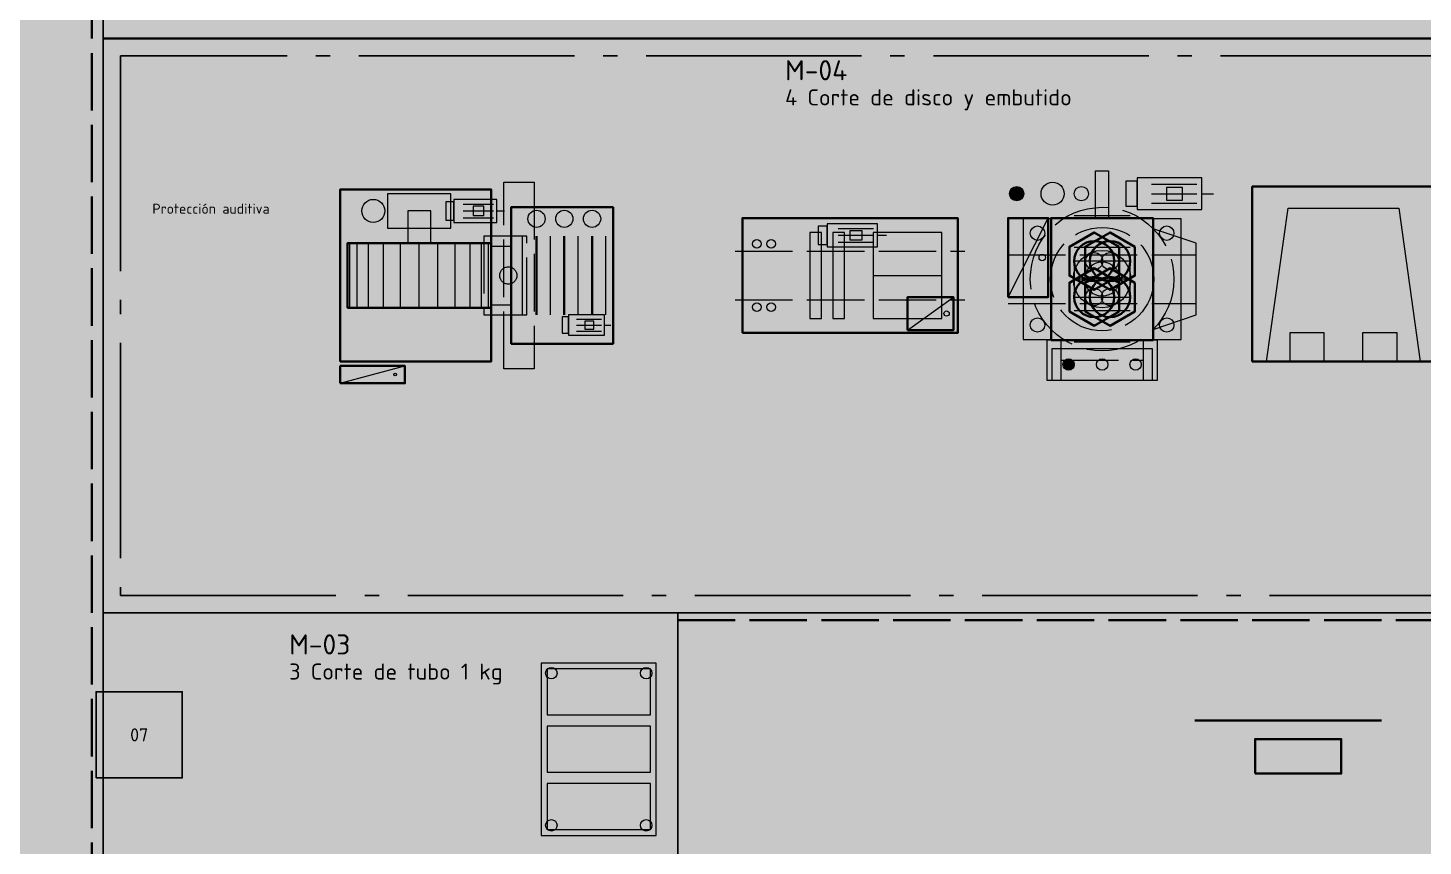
# Model space of a CAD drawing. Header units: millimetres. Extents: x 0 to 1189, y 0 to 841.
# Drawn here: x 227.8 to 324.9, y 561.8 to 618.8 of the extents above; entities that cross this region are included whole.
import ezdxf
from ezdxf.enums import TextEntityAlignment as Align

# ---------------------------------------------------------------- set-up
doc = ezdxf.new("R2010")
doc.units = ezdxf.units.MM
doc.linetypes.add('IRAM-E-TRAZOS', pattern=[5, 4, -1])
doc.linetypes.add('IRAM-F-TRAZO-PUNTO', pattern=[20, 15, -2, 1, -2])
for name, color, linetype, lineweight, true_color in [('A-DEFENSA', 2, 'CONTINUOUS', 35, 0xe6b400), ('A-EQUIPO', 30, 'CONTINUOUS', 35, 0xe67800), ('A-PASILLO', 2, 'IRAM-E-TRAZOS', 35, 0xd7a500), ('A-SENDA', 2, 'CONTINUOUS', 25, 0xd7a500), ('A-ZONA-LOG', 5, 'IRAM-F-TRAZO-PUNTO', 25, 0x285ac8)]:
    doc.layers.add(name, color=color, linetype=linetype, lineweight=lineweight, true_color=true_color)
for name, color, linetype, lineweight in [('A-EQUIPO-FINO', 8, 'CONTINUOUS', 13), ('A-EQUIPO-OCULTO', 8, 'IRAM-E-TRAZOS', 13), ('A-EQUIPO-RELLENO', 9, 'CONTINUOUS', 13), ('A-RELLENO', 9, 'CONTINUOUS', 13), ('A-SECTOR', 1, 'CONTINUOUS', 25), ('A-SECTOR-TXT', 1, 'CONTINUOUS', 25), ('A-SEGURIDAD', 1, 'IRAM-E-TRAZOS', 18), ('A-TEXTO', 7, 'CONTINUOUS', 18), ('S-ESCAPE', 3, 'CONTINUOUS', 35), ('S-INCENDIO', 1, 'CONTINUOUS', 25), ('S-SENAL', 7, 'CONTINUOUS', 18)]:
    doc.layers.add(name, color=color, linetype=linetype, lineweight=lineweight)
doc.styles.add('ISO3098', font='isocpeur.ttf')

msp = doc.modelspace()

# ---------------------------------------------------------------- hatches: boundary and pattern name
at = {"layer": 'A-EQUIPO-RELLENO', "true_color": 0xcdd0d4}
h = msp.add_hatch(color=7, dxfattribs=at)
h.dxf.hatch_style = 1
h.paths.add_polyline_path([(303, 605.5), (302.1, 605.5), (302.1, 608.8), (303, 608.8)])
h = msp.add_hatch(color=7, dxfattribs=at)
h.dxf.hatch_style = 1
h.paths.add_polyline_path([(305, 606.1), (309.5, 606.1), (309.5, 608.3), (305, 608.3)])
at = {"layer": 'A-EQUIPO-RELLENO', "true_color": 0xeeeeee}
h = msp.add_hatch(color=7, dxfattribs=at)
h.dxf.hatch_style = 1
h.paths.add_polyline_path([(249.5, 595.5), (260, 595.5), (260, 607.5), (249.5, 607.5)])
at = {"layer": 'A-EQUIPO-RELLENO', "true_color": 0xcdd0d4}
h = msp.add_hatch(color=7, dxfattribs=at)
h.dxf.hatch_style = 1
h.paths.add_polyline_path([(252.8, 604.8), (257.2, 604.8), (257.2, 607.2), (252.8, 607.2)])
at = {"layer": 'A-EQUIPO-RELLENO', "true_color": 0xffffff}
h = msp.add_hatch(color=7, dxfattribs=at)
h.dxf.hatch_style = 1
h.paths.add_polyline_path([(297.1, 607.2), (297.083, 607.329), (297.033, 607.45), (296.954, 607.554), (296.85, 607.633), (296.729, 607.683), (296.6, 607.7), (296.471, 607.683), (296.35, 607.633), (296.246, 607.554), (296.167, 607.45), (296.117, 607.329), (296.1, 607.2), (296.117, 607.071), (296.167, 606.95), (296.246, 606.846), (296.35, 606.767), (296.471, 606.717), (296.6, 606.7), (296.729, 606.717), (296.85, 606.767), (296.954, 606.846), (297.033, 606.95), (297.083, 607.071)])
at = {"layer": 'A-EQUIPO-RELLENO', "true_color": 0xe6e6e6}
h = msp.add_hatch(color=7, dxfattribs=at)
h.dxf.hatch_style = 1
h.paths.add_polyline_path([(313, 595.5), (325.7, 595.5), (325.7, 607.7), (313, 607.7)])
at = {"layer": 'A-EQUIPO-RELLENO', "true_color": 0xcdd0d4}
h = msp.add_hatch(color=7, dxfattribs=at)
h.dxf.hatch_style = 1
h.paths.add_polyline_path([(257.4, 605.2), (260.4, 605.2), (260.4, 606.8), (257.4, 606.8)])
at = {"layer": 'A-EQUIPO-RELLENO', "true_color": 0xe2e7ee}
h = msp.add_hatch(color=7, dxfattribs=at)
h.dxf.hatch_style = 1
h.paths.add_polyline_path([(261.4, 596.75), (268.5, 596.75), (268.5, 606.25), (261.4, 606.25)])
at = {"layer": 'A-EQUIPO-RELLENO', "true_color": 0xcdd0d4}
h = msp.add_hatch(color=7, dxfattribs=at)
h.dxf.hatch_style = 1
h.paths.add_polyline_path([(254.2, 603.75), (255.8, 603.75), (255.8, 606), (254.2, 606)])
at = {"layer": 'A-EQUIPO-RELLENO', "true_color": 0xe2e7ee}
h = msp.add_hatch(color=7, dxfattribs=at)
h.dxf.hatch_style = 1
h.paths.add_polyline_path([(277.5, 597.5), (292.5, 597.5), (292.5, 605.5), (277.5, 605.5)])
at = {"layer": 'A-EQUIPO-RELLENO', "true_color": 0xcdd0d4}
h = msp.add_hatch(color=7, dxfattribs=at)
h.dxf.hatch_style = 1
h.paths.add_polyline_path([(296, 600), (298.8, 600), (298.8, 605.5), (296, 605.5)])
at = {"layer": 'A-EQUIPO-RELLENO', "true_color": 0xeeeeee}
h = msp.add_hatch(color=7, dxfattribs=at)
h.dxf.hatch_style = 1
h.paths.add_polyline_path([(297.05, 597.05), (308.05, 597.05), (308.05, 605.45), (297.05, 605.45)])
at = {"layer": 'A-EQUIPO-RELLENO', "true_color": 0xe2e7ee}
h = msp.add_hatch(color=7, dxfattribs=at)
h.dxf.hatch_style = 1
h.paths.add_polyline_path([(299, 597), (306.1, 597), (306.1, 605.5), (299, 605.5)])
at = {"layer": 'A-EQUIPO-RELLENO', "true_color": 0xcdd0d4}
h = msp.add_hatch(color=7, dxfattribs=at)
h.dxf.hatch_style = 1
h.paths.add_polyline_path([(282.2, 598.5), (283, 598.5), (283, 604.5), (282.2, 604.5)])
h = msp.add_hatch(color=7, dxfattribs=at)
h.dxf.hatch_style = 1
h.paths.add_polyline_path([(283.4, 603.5), (286.9, 603.5), (286.9, 605.1), (283.4, 605.1)])
h = msp.add_hatch(color=7, dxfattribs=at)
h.dxf.hatch_style = 1
h.paths.add_polyline_path([(283.8, 598.5), (284.6, 598.5), (284.6, 604.5), (283.8, 604.5)])
h = msp.add_hatch(color=7, dxfattribs=at)
h.dxf.hatch_style = 1
h.paths.add_polyline_path([(303.732, 603.5), (302, 604.5), (300.268, 603.5), (300.268, 601.5), (302, 600.5), (303.732, 601.5)])
h = msp.add_hatch(color=7, dxfattribs=at)
h.dxf.hatch_style = 1
h.paths.add_polyline_path([(304.832, 603.5), (303.1, 604.5), (301.368, 603.5), (301.368, 601.5), (303.1, 600.5), (304.832, 601.5)])
at = {"layer": 'A-EQUIPO-RELLENO', "true_color": 0xe2e7ee}
h = msp.add_hatch(color=7, dxfattribs=at)
h.dxf.hatch_style = 1
h.paths.add_polyline_path([(250, 599.25), (260, 599.25), (260, 603.75), (250, 603.75)])
at = {"layer": 'A-EQUIPO-RELLENO', "true_color": 0xcdd0d4}
h = msp.add_hatch(color=7, dxfattribs=at)
h.dxf.hatch_style = 1
h.paths.add_polyline_path([(303.732, 601), (302, 602), (300.268, 601), (300.268, 599), (302, 598), (303.732, 599)])
h = msp.add_hatch(color=7, dxfattribs=at)
h.dxf.hatch_style = 1
h.paths.add_polyline_path([(304.832, 601), (303.1, 602), (301.368, 601), (301.368, 599), (303.1, 598), (304.832, 599)])
h = msp.add_hatch(color=7, dxfattribs=at)
h.dxf.hatch_style = 1
h.paths.add_polyline_path([(289, 597.7), (292.2, 597.7), (292.2, 600), (289, 600)])
h = msp.add_hatch(color=7, dxfattribs=at)
h.dxf.hatch_style = 1
h.paths.add_polyline_path([(265.4, 597.35), (267.9, 597.35), (267.9, 598.75), (265.4, 598.75)])
at = {"layer": 'A-EQUIPO-RELLENO', "true_color": 0xf0c83c}
h = msp.add_hatch(color=7, dxfattribs=at)
h.dxf.hatch_style = 1
h.paths.add_polyline_path([(298.7, 594.2), (299.7, 594.2), (299.7, 597), (298.7, 597)])
h = msp.add_hatch(color=7, dxfattribs=at)
h.dxf.hatch_style = 1
h.paths.add_polyline_path([(305.4, 594.2), (306.4, 594.2), (306.4, 597), (305.4, 597)])
at = {"layer": 'A-EQUIPO-RELLENO', "true_color": 0xcdd0d4}
h = msp.add_hatch(color=7, dxfattribs=at)
h.dxf.hatch_style = 1
h.paths.add_polyline_path([(299.05, 594.2), (306.05, 594.2), (306.05, 596.4), (299.05, 596.4)])
at = {"layer": 'A-EQUIPO-RELLENO', "true_color": 0xdc2828}
h = msp.add_hatch(color=7, dxfattribs=at)
h.dxf.hatch_style = 1
h.paths.add_polyline_path([(300.613, 595.3), (300.599, 595.402), (300.56, 595.498), (300.497, 595.58), (300.415, 595.643), (300.319, 595.683), (300.217, 595.696), (300.114, 595.683), (300.019, 595.643), (299.937, 595.58), (299.874, 595.498), (299.834, 595.402), (299.821, 595.3), (299.834, 595.198), (299.874, 595.102), (299.937, 595.02), (300.019, 594.957), (300.114, 594.917), (300.217, 594.904), (300.319, 594.917), (300.415, 594.957), (300.497, 595.02), (300.56, 595.102), (300.599, 595.198)])
at = {"layer": 'A-EQUIPO-RELLENO', "true_color": 0xcdd0d4}
h = msp.add_hatch(color=7, dxfattribs=at)
h.dxf.hatch_style = 1
h.paths.add_polyline_path([(249.5, 594), (254, 594), (254, 595.2), (249.5, 595.2)])
at = {"layer": 'A-EQUIPO-RELLENO', "true_color": 0xeeeeee}
h = msp.add_hatch(color=7, dxfattribs=at)
h.dxf.hatch_style = 1
h.paths.add_polyline_path([(263.5, 562.5), (271.5, 562.5), (271.5, 574.5), (263.5, 574.5)])
at = {"layer": 'A-EQUIPO-RELLENO', "true_color": 0xfaecc8}
h = msp.add_hatch(color=7, dxfattribs=at)
h.dxf.hatch_style = 1
h.paths.add_polyline_path([(263.9, 570.9), (271.1, 570.9), (271.1, 574.1), (263.9, 574.1)])
h = msp.add_hatch(color=7, dxfattribs=at)
h.dxf.hatch_style = 1
h.paths.add_polyline_path([(263.9, 566.9), (271.1, 566.9), (271.1, 570.1), (263.9, 570.1)])
h = msp.add_hatch(color=7, dxfattribs=at)
h.dxf.hatch_style = 1
h.paths.add_polyline_path([(263.9, 562.9), (271.1, 562.9), (271.1, 566.1), (263.9, 566.1)])
at = {"layer": 'A-RELLENO', "true_color": 0xe2e2e2}
h = msp.add_hatch(color=7, dxfattribs=at)
h.dxf.hatch_style = 1
h.paths.add_polyline_path([(183, 368), (233, 368), (233, 638), (183, 638)])
at = {"layer": 'A-RELLENO', "true_color": 0xfff4b4}
h = msp.add_hatch(color=7, dxfattribs=at)
h.dxf.hatch_style = 1
h.paths.add_polyline_path([(233, 618), (753, 618), (753, 638), (233, 638)])
at = {"layer": 'A-RELLENO', "true_color": 0xfde4c8}
h = msp.add_hatch(color=7, dxfattribs=at)
h.dxf.hatch_style = 1
h.paths.add_polyline_path([(233, 578), (347, 578), (347, 618), (233, 618)])
h = msp.add_hatch(color=7, dxfattribs=at)
h.dxf.hatch_style = 1
h.paths.add_polyline_path([(233, 442), (273, 442), (273, 578), (233, 578)])
at = {"layer": 'A-RELLENO', "true_color": 0xf6f6f6}
h = msp.add_hatch(color=7, dxfattribs=at)
h.dxf.hatch_style = 1
h.paths.add_polyline_path([(273, 558), (446, 558), (446, 578), (273, 578)])
at = {"layer": 'S-ESCAPE', "true_color": 0x008c46}
h = msp.add_hatch(color=7, dxfattribs=at)
h.dxf.hatch_style = 1
h.paths.add_polyline_path([(309, 570.5), (311.2, 569.75), (311.2, 571.25)])
h = msp.add_hatch(color=7, dxfattribs=at)
h.dxf.hatch_style = 1
h.paths.add_polyline_path([(313.2, 566.8), (316.2, 566.8), (316.2, 569.2), (313.2, 569.2)])
at = {"layer": 'S-INCENDIO', "true_color": 0xc81414}
h = msp.add_hatch(color=7, dxfattribs=at)
h.dxf.hatch_style = 1
h.paths.add_polyline_path([(232.5, 566.5), (238.5, 566.5), (238.5, 572.5), (232.5, 572.5)])
at = {"layer": 'S-SENAL', "true_color": 0x005aaa}
h = msp.add_hatch(color=7, dxfattribs=at)
h.dxf.hatch_style = 1
h.paths.add_polyline_path([(243.7, 610.5), (243.591, 611.328), (243.271, 612.1), (242.763, 612.763), (242.1, 613.271), (241.328, 613.591), (240.5, 613.7), (239.672, 613.591), (238.9, 613.271), (238.237, 612.763), (237.729, 612.1), (237.409, 611.328), (237.3, 610.5), (237.409, 609.672), (237.729, 608.9), (238.237, 608.237), (238.9, 607.729), (239.672, 607.409), (240.5, 607.3), (241.328, 607.409), (242.1, 607.729), (242.763, 608.237), (243.271, 608.9), (243.591, 609.672)])

# ---------------------------------------------------------------- linework, layer by layer
at = {"layer": 'A-DEFENSA'}
msp.add_line((233, 618), (447, 618), dxfattribs=at)
at = {"layer": 'A-EQUIPO'}
for p, q in [((263.167, 598.75), (263.167, 604.25)), ((265.1, 598.75), (265.1, 604.25)), ((267.033, 598.75), (267.033, 604.25))]:
    msp.add_line(p, q, dxfattribs=at)
for points in [[(249.5, 595.5), (260, 595.5), (260, 607.5), (249.5, 607.5)], [(313, 595.5), (325.7, 595.5), (325.7, 607.7), (313, 607.7)], [(261.4, 596.75), (268.5, 596.75), (268.5, 606.25), (261.4, 606.25)], [(277.5, 597.5), (292.5, 597.5), (292.5, 605.5), (277.5, 605.5)], [(296, 600), (298.8, 600), (298.8, 605.5), (296, 605.5)], [(299, 597), (306.1, 597), (306.1, 605.5), (299, 605.5)], [(303.732, 603.5), (302, 604.5), (300.268, 603.5), (300.268, 601.5), (302, 600.5), (303.732, 601.5)], [(304.832, 603.5), (303.1, 604.5), (301.368, 603.5), (301.368, 601.5), (303.1, 600.5), (304.832, 601.5)], [(250, 599.25), (260, 599.25), (260, 603.75), (250, 603.75)], [(303.732, 601), (302, 602), (300.268, 601), (300.268, 599), (302, 598), (303.732, 599)], [(304.832, 601), (303.1, 602), (301.368, 601), (301.368, 599), (303.1, 598), (304.832, 599)], [(289, 597.7), (292.2, 597.7), (292.2, 600), (289, 600)], [(249.5, 594), (254, 594), (254, 595.2), (249.5, 595.2)]]:
    msp.add_lwpolyline(points, close=True, dxfattribs=at)
for centre in [(302, 602.5), (303.1, 602.5), (302, 600), (303.1, 600)]:
    msp.add_circle(centre, 1.4, dxfattribs=at)
at = {"layer": 'A-EQUIPO-FINO'}
for p, q in [((296.21, 607.2), (296.1, 607.2)), ((296.324, 607.476), (296.246, 607.554)), ((296.6, 607.59), (296.6, 607.7)), ((296.6, 607.2), (296.95, 607.45)), ((296.876, 607.476), (296.954, 607.554)), ((296.99, 607.2), (297.1, 607.2)), ((305.99, 607.86), (309.14, 607.86)), ((305.99, 607.2), (309.14, 607.2)), ((309.5, 607.2), (310.31, 607.2)), ((258.06, 606.48), (260.16, 606.48)), ((296.324, 606.924), (296.246, 606.846)), ((296.876, 606.924), (296.954, 606.846)), ((305.99, 606.54), (309.14, 606.54)), ((258.06, 606), (260.16, 606)), ((258.06, 605.52), (260.16, 605.52)), ((260.4, 606), (260.94, 606)), ((296, 600), (298.8, 605.5)), ((304.5, 605.65), (300.6, 605.65)), ((284.17, 604.78), (286.62, 604.78)), ((284.17, 604.3), (286.62, 604.3)), ((286.9, 604.3), (287.53, 604.3)), ((250.17, 599.25), (250.17, 603.75)), ((250.67, 599.25), (250.67, 603.75)), ((251.464, 599.25), (251.464, 603.75)), ((252.5, 599.25), (252.5, 603.75)), ((253.706, 599.25), (253.706, 603.75)), ((255, 599.25), (255, 603.75)), ((256.294, 599.25), (256.294, 603.75)), ((257.5, 599.25), (257.5, 603.75)), ((258.536, 599.25), (258.536, 603.75)), ((259.33, 599.25), (259.33, 603.75)), ((259.83, 599.25), (259.83, 603.75)), ((260, 603.55), (261.4, 603.55)), ((262.2, 598.75), (262.2, 604.25)), ((264.133, 598.75), (264.133, 604.25)), ((266.067, 598.75), (266.067, 604.25)), ((268, 598.75), (268, 604.25)), ((284.17, 603.82), (286.62, 603.82)), ((304.5, 603.45), (300.6, 603.45)), ((286.6, 601.5), (291.4, 601.5)), ((304.5, 601.25), (300.6, 601.25)), ((260, 599.45), (261.4, 599.45)), ((289, 597.7), (292.2, 600)), ((265.95, 598.47), (267.7, 598.47)), ((304.5, 599.05), (300.6, 599.05)), ((265.95, 598.05), (267.7, 598.05)), ((265.95, 597.63), (267.7, 597.63)), ((267.9, 598.05), (268.35, 598.05)), ((304.5, 596.85), (300.6, 596.85)), ((249.5, 594), (254, 595.2))]:
    msp.add_line(p, q, dxfattribs=at)
for points in [[(303, 605.5), (302.1, 605.5), (302.1, 608.8), (303, 608.8)], [(305, 606.1), (309.5, 606.1), (309.5, 608.3), (305, 608.3)], [(252.8, 604.8), (257.2, 604.8), (257.2, 607.2), (252.8, 607.2)], [(304.19, 606.32), (305, 606.32), (305, 608.08), (304.19, 608.08)], [(307.025, 606.76), (308.15, 606.76), (308.15, 607.64), (307.025, 607.64)], [(256.86, 605.36), (257.4, 605.36), (257.4, 606.64), (256.86, 606.64)], [(257.4, 605.2), (260.4, 605.2), (260.4, 606.8), (257.4, 606.8)], [(258.75, 605.68), (259.5, 605.68), (259.5, 606.32), (258.75, 606.32)], [(254.2, 603.75), (255.8, 603.75), (255.8, 606), (254.2, 606)], [(297.05, 597.05), (308.05, 597.05), (308.05, 605.45), (297.05, 605.45)], [(282.2, 598.5), (283, 598.5), (283, 604.5), (282.2, 604.5)], [(282.77, 603.66), (283.4, 603.66), (283.4, 604.94), (282.77, 604.94)], [(283.4, 603.5), (286.9, 603.5), (286.9, 605.1), (283.4, 605.1)], [(283.8, 598.5), (284.6, 598.5), (284.6, 604.5), (283.8, 604.5)], [(284.975, 603.98), (285.85, 603.98), (285.85, 604.62), (284.975, 604.62)], [(286.6, 598.5), (291.4, 598.5), (291.4, 604.5), (286.6, 604.5)], [(264.95, 597.49), (265.4, 597.49), (265.4, 598.61), (264.95, 598.61)], [(265.4, 597.35), (267.9, 597.35), (267.9, 598.75), (265.4, 598.75)], [(266.525, 597.77), (267.15, 597.77), (267.15, 598.33), (266.525, 598.33)], [(298.7, 594.2), (299.7, 594.2), (299.7, 597), (298.7, 597)], [(305.4, 594.2), (306.4, 594.2), (306.4, 597), (305.4, 597)], [(299.05, 594.2), (306.05, 594.2), (306.05, 596.4), (299.05, 596.4)], [(263.5, 562.5), (271.5, 562.5), (271.5, 574.5), (263.5, 574.5)], [(263.9, 570.9), (271.1, 570.9), (271.1, 574.1), (263.9, 574.1)], [(263.9, 566.9), (271.1, 566.9), (271.1, 570.1), (263.9, 570.1)], [(263.9, 562.9), (271.1, 562.9), (271.1, 566.1), (263.9, 566.1)]]:
    msp.add_lwpolyline(points, close=True, dxfattribs=at)
for points in [[(314, 595.5), (315.5, 606.2), (323.2, 606.2), (324.7, 595.5)], [(306.1, 597.75), (309.1, 598.75), (309.1, 603.75), (306.1, 604.75)]]:
    msp.add_lwpolyline(points, dxfattribs=at)
for centre, radius in [((296.6, 607.2), 0.5), ((299.1, 607.2), 0.8), ((301.1, 607.2), 0.5), ((251.8, 606), 0.8), ((263.167, 605.45), 0.6), ((265.1, 605.45), 0.6), ((267.033, 605.45), 0.6), ((298.05, 604.45), 0.5), ((307.05, 604.45), 0.5), ((278.5, 603.7), 0.3), ((279.5, 603.7), 0.3), ((298.38, 602.75), 0.224), ((302.55, 601.25), 2), ((302.55, 601.25), 1.2), ((302, 602.5), 0.6), ((303.1, 602.5), 0.6), ((302, 600), 0.6), ((303.1, 600), 0.6), ((278.5, 599.3), 0.3), ((279.5, 599.3), 0.3), ((291.72, 598.85), 0.184), ((298.05, 598.05), 0.5), ((307.05, 598.05), 0.5), ((300.217, 595.3), 0.396), ((302.55, 595.3), 0.396), ((304.883, 595.3), 0.396), ((253.325, 594.6), 0.096), ((264.2, 573.8), 0.4), ((270.8, 573.8), 0.4), ((264.2, 563.2), 0.4), ((270.8, 563.2), 0.4)]:
    msp.add_circle(centre, radius, dxfattribs=at)
at = {"layer": 'A-EQUIPO-OCULTO'}
for p, q in [((277, 603.2), (293, 603.2)), ((296, 602.95), (309.1, 602.95)), ((277, 599.8), (293, 599.8)), ((296, 599.55), (309.1, 599.55))]:
    msp.add_line(p, q, dxfattribs=at)
for points in [[(259.5, 598.75), (262.5, 598.75), (262.5, 604.25), (259.5, 604.25)], [(304.5, 602.5), (300.6, 602.5), (300.6, 600), (304.5, 600)], [(315.61, 595.5), (318.01, 595.5), (318.01, 597.5), (315.61, 597.5)], [(320.69, 595.5), (323.09, 595.5), (323.09, 597.5), (320.69, 597.5)]]:
    msp.add_lwpolyline(points, close=True, dxfattribs=at)
for centre, radius in [((302.55, 601.25), 5), ((302.55, 601.25), 3.6), ((261.2, 601.5), 0.6)]:
    msp.add_circle(centre, radius, dxfattribs=at)
at = {"layer": 'A-PASILLO'}
for p, q in [((232.2, 368), (232.2, 638)), ((273, 577.5), (446, 577.5))]:
    msp.add_line(p, q, dxfattribs=at)
at = {"layer": 'A-SECTOR'}
for points in [[(233, 578), (347, 578), (347, 618), (233, 618)], [(233, 442), (273, 442), (273, 578), (233, 578)]]:
    msp.add_lwpolyline(points, close=True, dxfattribs=at)
at = {"layer": 'A-SEGURIDAD'}
msp.add_line((299.7, 595.6), (305.4, 595.6), dxfattribs=at)
msp.add_lwpolyline([(263, 595), (260.9, 595), (260.9, 608), (263, 608)], close=True, dxfattribs=at)
at = {"layer": 'A-SENDA'}
msp.add_lwpolyline([(233, 618), (753, 618), (753, 638), (233, 638)], close=True, dxfattribs=at)
at = {"layer": 'A-ZONA-LOG'}
msp.add_lwpolyline([(234.2, 579.2), (345.8, 579.2), (345.8, 616.8), (234.2, 616.8)], close=True, dxfattribs=at)
at = {"layer": 'S-ESCAPE'}
msp.add_line((322, 570.5), (309, 570.5), dxfattribs=at)
msp.add_lwpolyline([(313.2, 566.8), (319.2, 566.8), (319.2, 569.2), (313.2, 569.2)], close=True, dxfattribs=at)
at = {"layer": 'S-INCENDIO'}
msp.add_lwpolyline([(232.5, 566.5), (238.5, 566.5), (238.5, 572.5), (232.5, 572.5)], close=True, dxfattribs=at)

# ---------------------------------------------------------------- texts
at = {"layer": 'A-SECTOR-TXT', "style": 'ISO3098'}
for s, height, p in [('M-04', 1.4, (280.474, 616.5)), ('4 Corte de disco y embutido', 1.12, (280.474, 614.47)), ('M-03', 1.4, (245.944, 576.5)), ('3 Corte de tubo 1 kg', 1.12, (245.944, 574.47))]:
    msp.add_text(s, height=height, dxfattribs=at).set_placement(p, align=Align.TOP_LEFT)
at = {"layer": 'A-TEXTO', "style": 'ISO3098'}
msp.add_text('Protección auditiva', height=0.7, dxfattribs=at).set_placement((240.5, 606.5), align=Align.TOP_CENTER)
msp.add_text('07', height=0.91, dxfattribs=at).set_placement((235.5, 569.5), align=Align.MIDDLE_CENTER)

doc.saveas('drawing.dxf')
